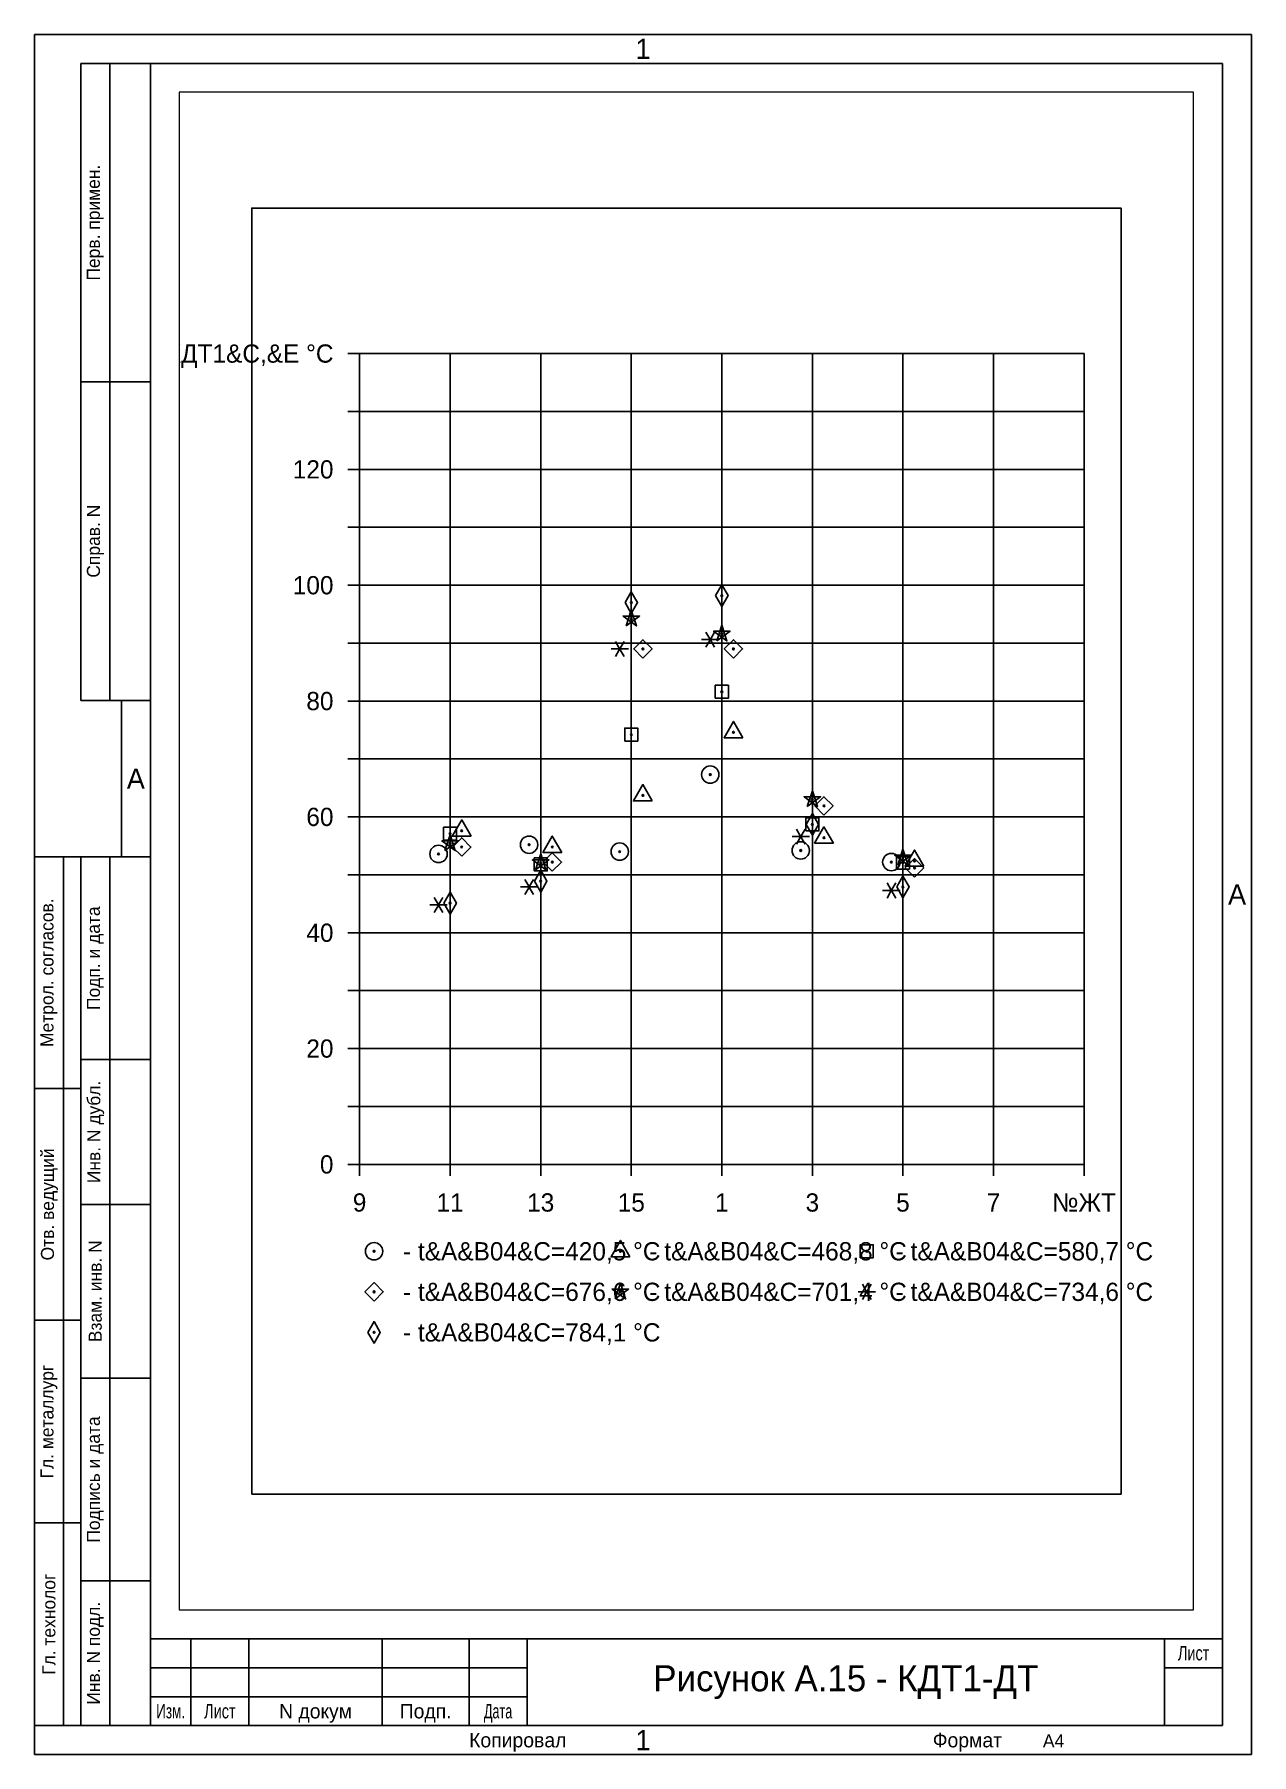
# Paper-space layout 'Рисунок А.15 - КДТ1-ДТ' of a CAD drawing. Header units: millimetres. Extents: x 0 to 210, y 0 to 297.
# The model-space entities are those that its viewports show. They can reach past a viewport. Long polylines and large blocks are cut down to what shows.
import ezdxf
from ezdxf.enums import TextEntityAlignment as Align

# ---------------------------------------------------------------- set-up
doc = ezdxf.new("R2010")
doc.units = ezdxf.units.MM
doc.layers.get('0').update_dxf_attribs({"color": 40})
for name, color, linetype in [('d', 7, 'Continuous'), ('dt-tКДТ1-t04-420.5', 30, 'Continuous'), ('dt-tКДТ1-t04-468.8', 60, 'Continuous'), ('dt-tКДТ1-t04-580.7', 130, 'Continuous'), ('dt-tКДТ1-t04-676.6', 160, 'Continuous'), ('dt-tКДТ1-t04-701.4', 210, 'Continuous'), ('dt-tКДТ1-t04-734.6', 40, 'Continuous'), ('dt-tКДТ1-t04-784.1', 70, 'Continuous'), ('net', 70, 'Continuous')]:
    doc.layers.add(name, color=color, linetype=linetype)
doc.layers.add('v', color=5, linetype='Continuous', plot=False)
doc.styles.add('t', font='es_win.shx', dxfattribs={"bigfont": 'my_b_f.shx'})

# ---------------------------------------------------------------- blocks, each defined once
blk = doc.blocks.new('*U8', base_point=(167.77, -61.72))
at = {"color": 7, "linetype": 'ByBlock'}
for p, q in [((167.77, -61.72), (167.77, 235.28)), ((377.77, 235.28), (167.77, 235.28)), ((377.77, 235.28), (377.77, -61.72)), ((180.77, 230.28), (180.77, 120.28)), ((182.77, 93.28), (182.77, 120.28)), ((172.77, 93.28), (172.77, -56.72)), ((187.77, -46.72), (252.77, -46.72)), ((187.77, -51.72), (252.77, -51.72)), ((167.77, -61.72), (377.77, -61.72))]:
    blk.add_line(p, q, dxfattribs=at)
at = {"color": 1, "linetype": 'ByBlock'}
for p, q in [((187.77, 230.28), (175.77, 230.28)), ((175.77, 230.28), (175.77, 120.28)), ((187.77, -56.72), (187.77, 230.28)), ((372.77, 230.28), (187.77, 230.28)), ((372.77, 230.28), (372.77, -56.72)), ((187.77, 175.28), (175.77, 175.28)), ((187.77, 120.28), (175.77, 120.28)), ((167.77, 93.28), (175.77, 93.28)), ((175.77, 93.28), (187.77, 93.28)), ((175.77, 93.28), (175.77, -56.72)), ((180.77, 93.28), (180.77, -56.72)), ((175.77, 58.28), (187.77, 58.28)), ((167.77, 53.28), (175.77, 53.28)), ((175.77, 33.28), (187.77, 33.28)), ((167.77, 13.28), (175.77, 13.28)), ((175.77, 3.28), (187.77, 3.28)), ((167.77, -21.72), (175.77, -21.72)), ((175.77, -31.72), (187.77, -31.72)), ((187.77, -41.72), (372.77, -41.72)), ((187.77, -56.72), (187.77, -41.72)), ((194.77, -56.72), (194.77, -41.72)), ((204.77, -56.72), (204.77, -41.72)), ((227.77, -41.72), (227.77, -56.72)), ((242.77, -41.72), (242.77, -56.72)), ((252.77, -41.72), (252.77, -56.72)), ((362.77, -56.72), (362.77, -41.72)), ((362.77, -46.72), (372.77, -46.72)), ((167.77, -56.72), (175.77, -56.72)), ((175.77, -56.72), (187.77, -56.72)), ((187.77, -56.72), (372.77, -56.72))]:
    blk.add_line(p, q, dxfattribs=at)
at = {"color": 7, "linetype": 'ByBlock', "style": 't'}
for s, p in [('1', (272.77, 232.78)), ('A', (185.27, 106.78)), ('A', (375.27, 86.78)), ('1', (272.77, -59.22))]:
    blk.add_text(s, height=3.5, dxfattribs=at).set_placement(p, align=Align.MIDDLE)
at = {"color": 34, "linetype": 'ByBlock', "style": 't'}
for s, p in [('Перв. примен.', (178.27, 202.78)), ('Справ. N', (178.27, 147.78)), ('Метрол. согласов.', (170.27, 73.28)), ('Подп. и дата', (178.27, 75.78)), ('Инв. N дубл.', (178.27, 45.78)), ('Отв. ведущий', (170.27, 33.28)), ('Взам. инв. N', (178.27, 18.28)), ('Гл. металлург', (170.27, -4.22)), ('Подпись и дата', (178.27, -14.22)), ('Гл. технолог', (170.27, -39.22)), ('Инв. N подл.', (178.27, -44.22))]:
    blk.add_text(s, height=2.25, rotation=90.0002, dxfattribs=at).set_placement(p, align=Align.MIDDLE)
at = {"color": 34, "linetype": 'ByBlock', "style": 't', "width": 0.75}
blk.add_text('Лист', height=2.5, dxfattribs=at).set_placement((367.77, -44.22), align=Align.MIDDLE)
at = {"color": 34, "linetype": 'ByBlock', "style": 't'}
for s, width, p in [('Изм.', 0.7, (191.27, -54.22)), ('Лист', 0.75, (199.77, -54.22)), ('Дата', 0.65, (247.77, -54.22))]:
    blk.add_text(s, height=2.5, dxfattribs=dict(at, width=width)).set_placement(p, align=Align.MIDDLE_CENTER)
for s, p in [('N докум', (216.27, -54.22)), ('Подп.', (235.27, -54.22))]:
    blk.add_text(s, height=2.5, dxfattribs=at).set_placement(p, align=Align.MIDDLE_CENTER)
for s, p in [('Копировал', (242.77, -60.47)), ('Формат', (322.77, -60.47))]:
    blk.add_text(s, height=2.5, dxfattribs=at).set_placement(p)
at = {"color": 34, "linetype": 'ByBlock', "style": 't', "width": 1.01}
for tag, p in [('PERV_PRIM', (184.27, 202.78)), ('SPRAV_NO', (184.27, 147.78))]:
    blk.add_attdef(tag, text='', height=2.5, rotation=90.0002, dxfattribs=at).set_placement(p, align=Align.MIDDLE)
at = {"color": 34, "linetype": 'ByBlock', "style": 't', "flags": 8}
for tag, p in [('INV_NO_DUBL', (184.27, 45.78)), ('VZAM_INV_NO', (184.27, 18.28)), ('INV_N_P', (184.27, -44.22))]:
    blk.add_attdef(tag, text='', height=2.5, rotation=90.0002, dxfattribs=at).set_placement(p, align=Align.MIDDLE)
at = {"color": 94, "linetype": 'ByBlock', "style": 't'}
blk.add_attdef('OBOZNACH', text='', height=7, dxfattribs=at).set_placement((307.77, -49.22), align=Align.MIDDLE)
at = {"color": 54, "linetype": 'ByBlock', "style": 't'}
blk.add_attdef('PAPER', text='', height=3.5, dxfattribs=at).set_placement((367.77, -51.72), align=Align.MIDDLE)
at = {"color": 34, "linetype": 'ByBlock', "style": 't'}
blk.add_attdef('FORMAT', (341.77, -60.47), '', height=2.5, dxfattribs=at)
blk = doc.blocks.new('ci-01')
at = {"color": 0}
for radius in [1, 0.1]:
    blk.add_circle((0, 0), radius, dxfattribs=at)
blk = doc.blocks.new('tr-01')
blk.add_lwpolyline([(1.08, -0.62), (0, 1.25), (-1.08, -0.62)], close=True)
at = {"color": 0}
blk.add_circle((0, 0), 0.1, dxfattribs=at)
blk = doc.blocks.new('re-01')
blk.add_lwpolyline([(-0.75, -0.75), (0.75, -0.75), (0.75, 0.75), (-0.75, 0.75)], close=True)
at = {"color": 0}
blk.add_circle((0, 0), 0.1, dxfattribs=at)
blk = doc.blocks.new('ro-01')
blk.add_lwpolyline([(0, -1.06), (1.06, 0), (0, 1.06), (-1.06, 0)], close=True)
at = {"color": 0}
blk.add_circle((0, 0), 0.1, dxfattribs=at)
blk = doc.blocks.new('ap-01')
blk.add_lwpolyline([(-0.59, -0.81), (0.95, 0.31), (-0.95, 0.31), (0.59, -0.81), (0, 1)], close=True)
at = {"color": 0}
blk.add_circle((0, 0), 0.1, dxfattribs=at)
blk = doc.blocks.new('as-07')
at = {"color": 0}
for p, q in [((-0.1, 0), (-1, 0)), ((-0.05, 0.09), (-0.5, 0.87)), ((0.05, 0.09), (0.5, 0.87)), ((1, 0), (0.1, 0)), ((-0.5, -0.87), (-0.05, -0.09)), ((0.5, -0.87), (0.05, -0.09))]:
    blk.add_line(p, q, dxfattribs=at)
blk.add_circle((0, 0), 0.1, dxfattribs=at)
blk = doc.blocks.new('rm-01')
blk.add_lwpolyline([(-0.72, 0), (0, 1.25), (0.72, 0), (0, -1.25)], close=True)
at = {"color": 0}
blk.add_circle((0, 0), 0.1, dxfattribs=at)
blk.add_circle((0, 0), 0.1, dxfattribs=at)

msp = doc.modelspace()

# ---------------------------------------------------------------- linework, layer by layer
for p, q in [((900, 140), (898, 140)), ((900, 0), (900, 140)), ((900, 140), (1025, 140)), ((1025, 0), (1025, 140)), ((900, 130), (898, 130)), ((1025, 130), (900, 130)), ((900, 120), (898, 120)), ((900, 120), (1025, 120)), ((900, 110), (898, 110)), ((1025, 110), (900, 110)), ((900, 100), (898, 100)), ((900, 100), (1025, 100)), ((900, 90), (898, 90)), ((1025, 90), (900, 90)), ((900, 80), (898, 80)), ((900, 80), (1025, 80)), ((900, 70), (898, 70)), ((1025, 70), (900, 70)), ((900, 60), (898, 60)), ((900, 60), (1025, 60)), ((900, 50), (898, 50)), ((1025, 50), (900, 50)), ((900, 40), (898, 40)), ((900, 40), (1025, 40)), ((900, 30), (898, 30)), ((1025, 30), (900, 30)), ((900, 20), (898, 20)), ((900, 20), (1025, 20)), ((900, 10), (898, 10)), ((1025, 10), (900, 10)), ((900, 0), (898, 0)), ((900, 0), (1025, 0))]:
    msp.add_line(p, q)
at = {"layer": 'd'}
for p, q in [((900, 0), (900, -2)), ((915.62, 0), (915.62, -2)), ((931.25, 0), (931.25, -2)), ((946.88, 0), (946.88, -2)), ((962.5, 0), (962.5, -2)), ((978.12, 0), (978.12, -2)), ((993.75, 0), (993.75, -2)), ((1009.38, 0), (1009.38, -2)), ((1025, 0), (1025, -2))]:
    msp.add_line(p, q, dxfattribs=at)
at = {"layer": 'net'}
for p, q in [((915.62, 0), (915.62, 140)), ((931.25, 0), (931.25, 140)), ((946.88, 0), (946.88, 140)), ((962.5, 0), (962.5, 140)), ((978.12, 0), (978.12, 140)), ((993.75, 0), (993.75, 140)), ((1009.38, 0), (1009.38, 140))]:
    msp.add_line(p, q, dxfattribs=at)
at = {"layer": 'v'}
msp.add_lwpolyline([(881.4, -56.91), (1031.39, -56.91), (1031.39, 165.1), (881.4, 165.1)], close=True, dxfattribs=at)

# ---------------------------------------------------------------- block references
at = {"layer": 'dt-tКДТ1-t04-420.5', "xscale": 1.5, "yscale": 1.5, "zscale": 1.5}
for p in [(960.5, 67.3), (929.25, 55.2), (913.62, 53.6), (944.88, 54), (976.12, 54.2), (991.75, 52.2), (902.5, -15)]:
    msp.add_blockref('ci-01', p, dxfattribs=at)
at = {"layer": 'dt-tКДТ1-t04-468.8', "xscale": 1.5, "yscale": 1.5, "zscale": 1.5}
for p in [(964.5, 74.6), (948.88, 63.7), (917.62, 57.6), (933.25, 54.8), (980.12, 56.4), (995.75, 52.4), (945, -15)]:
    msp.add_blockref('tr-01', p, dxfattribs=at)
at = {"layer": 'dt-tКДТ1-t04-580.7', "xscale": 1.5, "yscale": 1.5, "zscale": 1.5}
for p in [(962.5, 81.6), (946.88, 74.2), (978.12, 58.7), (915.62, 57.1), (931.25, 51.8), (993.75, 52.1), (987.5, -15)]:
    msp.add_blockref('re-01', p, dxfattribs=at)
at = {"layer": 'dt-tКДТ1-t04-676.6', "xscale": 1.5, "yscale": 1.5, "zscale": 1.5}
for p in [(948.88, 89), (964.5, 89), (980.12, 61.9), (917.62, 54.8), (933.25, 52.2), (995.75, 51.2), (902.5, -22)]:
    msp.add_blockref('ro-01', p, dxfattribs=at)
at = {"layer": 'dt-tКДТ1-t04-701.4', "xscale": 1.5, "yscale": 1.5, "zscale": 1.5}
for p in [(946.88, 94.2), (962.5, 91.6), (978.12, 63), (915.62, 55.4), (931.25, 52.1), (993.75, 52.9), (945, -22)]:
    msp.add_blockref('ap-01', p, dxfattribs=at)
at = {"layer": 'dt-tКДТ1-t04-734.6', "xscale": 1.5, "yscale": 1.5, "zscale": 1.5}
for p in [(944.88, 89), (960.5, 90.6), (976.12, 56.6), (929.25, 47.9), (991.75, 47.3), (913.62, 44.8), (987.5, -22)]:
    msp.add_blockref('as-07', p, dxfattribs=at)
at = {"layer": 'dt-tКДТ1-t04-784.1', "xscale": 1.5, "yscale": 1.5, "zscale": 1.5}
for p in [(946.88, 97), (962.5, 98.2), (978.12, 58.7), (931.25, 48.9), (993.75, 47.9), (915.62, 45.1), (902.5, -29)]:
    msp.add_blockref('rm-01', p, dxfattribs=at)

# ---------------------------------------------------------------- texts
at = {"layer": 'd', "color": 54, "style": 't'}
for s, p in [('&Dt&A&BКДТ1&C,&E %%dC', (895.5, 140)), ('120', (895.5, 120)), ('100', (895.5, 100)), ('80', (895.5, 80)), ('60', (895.5, 60)), ('40', (895.5, 40)), ('20', (895.5, 20)), ('0', (895.5, 0))]:
    msp.add_text(s, height=3.15, dxfattribs=at).set_placement(p, align=Align.MIDDLE_RIGHT)
for s, p in [('9', (900, -5)), ('11', (915.62, -5)), ('13', (931.25, -5)), ('15', (946.88, -5)), ('1', (962.5, -5)), ('3', (978.12, -5)), ('5', (993.75, -5)), ('7', (1009.38, -5)), ('№ЖТ', (1025, -5))]:
    msp.add_text(s, height=3.15, dxfattribs=at).set_placement(p, align=Align.TOP_CENTER)
at = {"layer": 'dt-tКДТ1-t04-420.5', "color": 54, "style": 't'}
msp.add_text('- t&A&B04&C=420,5 %%dC', height=3.15, dxfattribs=at).set_placement((907.5, -15), align=Align.MIDDLE_LEFT)
at = {"layer": 'dt-tКДТ1-t04-468.8', "color": 54, "style": 't'}
msp.add_text('- t&A&B04&C=468,8 %%DC', height=3.15, dxfattribs=at).set_placement((950, -15), align=Align.MIDDLE_LEFT)
at = {"layer": 'dt-tКДТ1-t04-580.7', "color": 54, "style": 't'}
msp.add_text('- t&A&B04&C=580,7 %%dC', height=3.15, dxfattribs=at).set_placement((992.5, -15), align=Align.MIDDLE_LEFT)
at = {"layer": 'dt-tКДТ1-t04-676.6', "color": 54, "style": 't'}
msp.add_text('- t&A&B04&C=676,6 %%DC', height=3.15, dxfattribs=at).set_placement((907.5, -22), align=Align.MIDDLE_LEFT)
at = {"layer": 'dt-tКДТ1-t04-701.4', "color": 54, "style": 't'}
msp.add_text('- t&A&B04&C=701,4 %%DC', height=3.15, dxfattribs=at).set_placement((950, -22), align=Align.MIDDLE_LEFT)
at = {"layer": 'dt-tКДТ1-t04-734.6', "color": 54, "style": 't'}
msp.add_text('- t&A&B04&C=734,6 %%DC', height=3.15, dxfattribs=at).set_placement((992.5, -22), align=Align.MIDDLE_LEFT)
at = {"layer": 'dt-tКДТ1-t04-784.1', "color": 54, "style": 't'}
msp.add_text('- t&A&B04&C=784,1 %%DC', height=3.15, dxfattribs=at).set_placement((907.5, -29), align=Align.MIDDLE_LEFT)

psp = doc.layouts.new('Рисунок А.15 - КДТ1-ДТ')

# ---------------------------------------------------------------- block references
ref = psp.add_blockref('*U8', (0, 0))
ref.add_attrib('FORMAT', 'А4', (174, 1.25), dxfattribs={"color": 34, "linetype": 'ByBlock', "height": 2.25, "style": 't'})
ref.add_attrib('OBOZNACH', 'Рисунок А.15 - КДТ1-ДТ', dxfattribs={"color": 74, "linetype": 'ByBlock', "height": 4.5, "style": 't'}).set_placement((140, 12.5), align=Align.MIDDLE)

# ---------------------------------------------------------------- viewports
at = {"layer": 'v'}
psp.add_viewport(center=(112.5, 156), size=(175, 262), view_center_point=(956.4, 54.1), view_height=262, dxfattribs=at)

doc.saveas('drawing.dxf')
